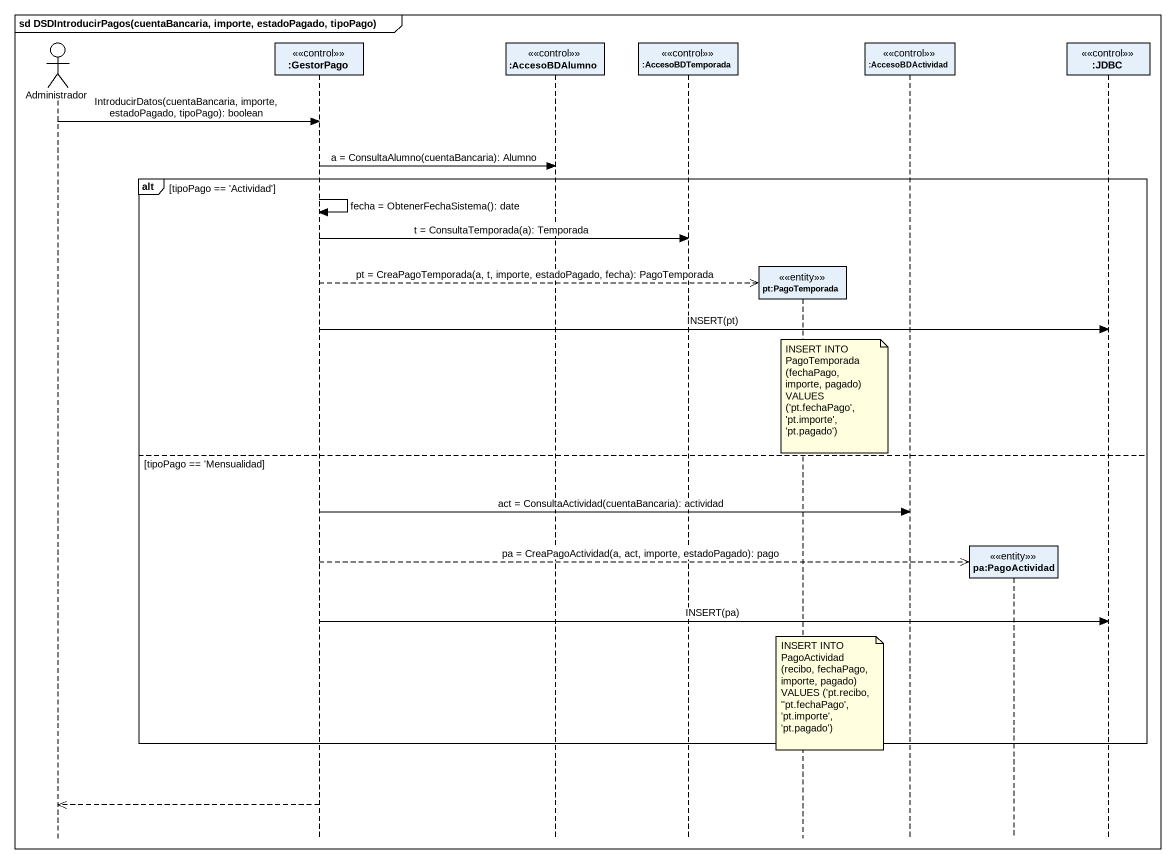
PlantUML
@startuml
mainframe sd DSDIntroducirPagos(cuentaBancaria, importe, estadoPagado, tipoPago)
hide footbox
actor Administrador
participant ":GestorPago" as GestorPago <<control>>
participant ":AccesoBDAlumno" as AccesoBDAlumno <<control>>
participant ":AccesoBDTemporada" as AccesoBDTemporada <<control>>
participant "pt:PagoTemporada" as pt_PagoTemporada <<entity>>
participant ":AccesoBDActividad" as AccesoBDActividad <<control>>
participant "pa:PagoActividad" as pa_PagoActividad <<entity>>
participant ":JDBC" as JDBC <<control>>

Administrador -> GestorPago : IntroducirDatos(cuentaBancaria, importe, estadoPagado, tipoPago): boolean
GestorPago -> AccesoBDAlumno : a = ConsultaAlumno(cuentaBancaria): Alumno
alt tipoPago == 'Actividad'
  GestorPago -> GestorPago : fecha = ObtenerFechaSistema(): date
  GestorPago -> AccesoBDTemporada : t = ConsultaTemporada(a): Temporada
  GestorPago -->> pt_PagoTemporada ** : pt = CreaPagoTemporada(a, t, importe, estadoPagado, fecha): PagoTemporada
  GestorPago -> JDBC : INSERT(pt)
  note over pt_PagoTemporada
    INSERT INTO PagoTemporada (fechaPago, importe, pagado)
    VALUES ('pt.fechaPago', 'pt.importe', 'pt.pagado')
  end note
else tipoPago == 'Mensualidad
  GestorPago -> AccesoBDActividad : act = ConsultaActividad(cuentaBancaria): actividad
  GestorPago -->> pa_PagoActividad ** : pa = CreaPagoActividad(a, act, importe, estadoPagado): pago
  GestorPago -> JDBC : INSERT(pa)
  note over pt_PagoTemporada
    INSERT INTO PagoActividad (recibo, fechaPago, importe, pagado)
    VALUES ('pt.recibo, ''pt.fechaPago', 'pt.importe', 'pt.pagado')
  end note
end
GestorPago -->> Administrador
@enduml
